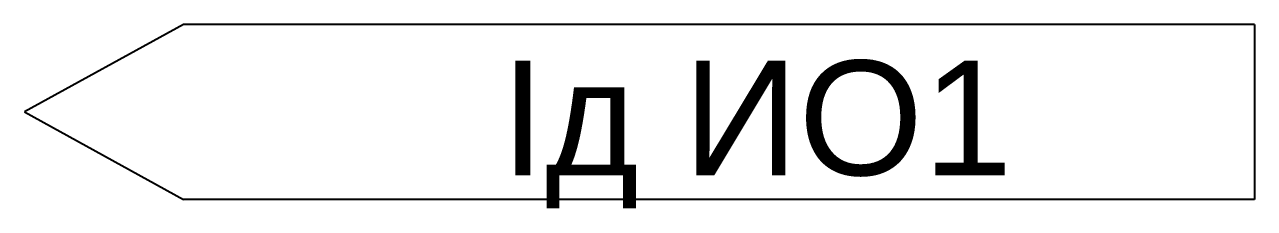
# Model space of a CAD drawing. Header units: millimetres. Extents: x 6 to 13069, y 2 to 2638.
# Drawn here: x 6 to 42.96, y 2.1 to 7.63 of the extents above; entities that cross this region are included whole.
import ezdxf

# ---------------------------------------------------------------- set-up
doc = ezdxf.new("R2010")
doc.units = ezdxf.units.MM
doc.styles.get("Standard").update_dxf_attribs({"font": 'arial.ttf'})

msp = doc.modelspace()

# ---------------------------------------------------------------- linework, layer by layer
for p, q in [((10.78, 7.631), (6, 5)), ((42.956, 7.631), (10.78, 7.631)), ((42.956, 7.631), (42.956, 2.369)), ((6, 5), (10.78, 2.369)), ((42.956, 2.369), (10.78, 2.369))]:
    msp.add_line(p, q)

# ---------------------------------------------------------------- texts
msp.add_text('Iд ИО1', height=3.4502).set_placement((20.301, 3.097))

doc.saveas('drawing.dxf')
